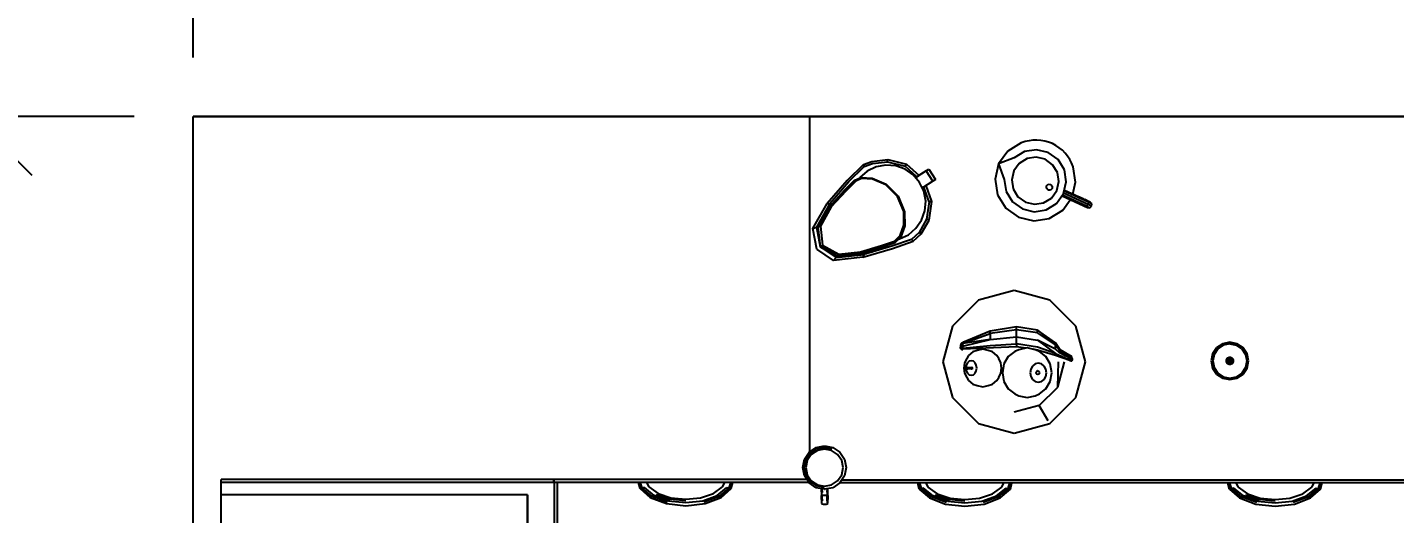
# Model space of a CAD drawing. Header units: millimetres. Extents: x 3103 to 179340, y -10977 to 70536.
# Drawn here: x 10976 to 13295, y 52123 to 52948 of the extents above; entities that cross this region are included whole.
import ezdxf

# ---------------------------------------------------------------- set-up
doc = ezdxf.new("R2010")
doc.units = ezdxf.units.MM
doc.header["$LTSCALE"] = 0.5
doc.layers.add('MEBEL', color=1, linetype='Continuous')
doc.styles.add('WROMLATS', font='wromlats.shx', dxfattribs={"bigfont": 'bigfont.shx'})
doc.dimstyles.new('juka', dxfattribs={"dimscale": 100, "dimtxt": 2, "dimasz": 2, "dimexe": 1, "dimexo": 1, "dimgap": 1, "dimtad": 1, "dimtoh": 1, "dimdec": 0, "dimzin": 0, "dimdsep": 46, "dimtxsty": 'WROMLATS', "dimblk": 'OBLIQUE', "dimcen": -3, "dimdle": 1, "dimclrd": 256, "dimclre": 256, "dimclrt": 256, "dimadec": 0, "dimazin": 0, "dimtfac": 1, "dimtdec": 0, "dimtix": 1, "dimtmove": 2, "dimatfit": 3, "dimldrblk": 'ORIGIN2', "dimfxl": 1, "dimtvp": 2.5, "dimtolj": 1, "dimtzin": 0, "dimarcsym": 0})

# ---------------------------------------------------------------- blocks, each defined once
blk = doc.blocks.new('m_93')
for p, q in [((-193.383694, 0), (0.009966, 0)), ((0, -390.031933), (0, 0)), ((0, -152.831542), (0, 0)), ((0.009966, 0), (0.009966, -371.383983)), ((-76.892472, -4.404878), (-57.033778, -4.404878)), ((-59.447456, -52.528023), (-59.447456, -4.404878)), ((-57.518363, -56.664157), (-57.518363, -4.404878)), ((-57.033778, -96.397662), (-57.033778, -4.404878)), ((-97.129894, -52.528023), (-59.447456, -52.528023)), ((-59.447456, -52.528023), (-96.252919, -52.528023)), ((-134.929395, -56.778121), (-57.518363, -56.778121)), ((-134.929395, -57.262802), (-57.518363, -57.262802)), ((-57.518363, -96.721577), (-57.518363, -56.661915)), ((-57.518363, -56.661915), (-57.033778, -56.661915)), ((-57.033778, -56.664157), (-57.518363, -56.664157)), ((-58.477545, -70.236325), (-59.88164, -71.822357)), ((-59.837699, -71.903801), (-58.457423, -70.326853)), ((-59.717584, -72.126364), (-58.402157, -70.573926)), ((-58.477545, -70.236325), (-57.518363, -69.991207)), ((-58.457423, -70.326853), (-58.477545, -70.236325)), ((-58.457423, -70.326853), (-57.518363, -70.073819)), ((-58.402157, -70.573926), (-58.457423, -70.326853)), ((-58.402157, -70.573926), (-57.518363, -70.300674)), ((-58.326555, -70.911526), (-58.402157, -70.573926)), ((-59.88164, -71.822357), (-60.840631, -74.34473)), ((-60.607028, -74.524021), (-59.717584, -72.126364)), ((-60.373426, -74.703407), (-59.553504, -72.430372)), ((-59.389448, -72.734379), (-60.139656, -74.882722)), ((-59.717584, -72.126364), (-59.837699, -71.903801)), ((-59.553504, -72.430372), (-59.717584, -72.126364)), ((-59.553504, -72.430372), (-58.326555, -70.911526)), ((-58.175779, -71.586823), (-59.225393, -73.038387)), ((-57.518363, -71.253228), (-58.175779, -71.586823)), ((-60.840631, -74.34473), (-61.181045, -77.384567)), ((-60.373426, -74.703407), (-60.661125, -77.384567)), ((-60.401368, -77.384567), (-60.139656, -74.882722)), ((-60.139656, -74.882722), (-60.373426, -74.703407)), ((-59.906054, -75.062108), (-60.141397, -77.384662)), ((-60.139656, -74.882722), (-59.968543, -75.013971)), ((-59.225393, -73.038387), (-59.906054, -75.062108)), ((-61.181045, -77.384567), (-60.840631, -80.424404)), ((-60.661125, -77.384567), (-60.373426, -80.065822)), ((-60.141397, -77.384662), (-59.906054, -79.707217)), ((-60.840631, -80.424404), (-59.88164, -82.946777)), ((-59.717584, -82.64277), (-60.607028, -80.245113)), ((-60.373426, -80.065822), (-59.553504, -82.338857)), ((-59.906054, -79.707217), (-59.225393, -81.730962)), ((-59.88164, -82.946777), (-58.477545, -84.532904)), ((-59.837699, -82.865333), (-59.717584, -82.64277)), ((-58.457423, -84.442377), (-59.837699, -82.865333)), ((-59.553504, -82.338857), (-59.717584, -82.64277)), ((-59.717584, -82.64277), (-58.402157, -84.195208)), ((-59.553504, -82.338857), (-58.326555, -83.857608)), ((-59.225393, -81.730962), (-58.175779, -83.182525)), ((-58.175779, -83.182525), (-57.518363, -83.516121)), ((-58.477545, -84.532904), (-58.457423, -84.442377)), ((-58.477545, -84.532904), (-57.518363, -84.777927)), ((-58.402157, -84.195208), (-58.457423, -84.442377)), ((-58.457423, -84.442377), (-57.518363, -84.695315)), ((-58.326555, -83.857608), (-58.402157, -84.195208)), ((-58.402157, -84.195208), (-57.518363, -84.46846)), ((-57.591009, -96.770119), (-56.484771, -96.03076)), ((-57.383204, -96.97802), (-56.372261, -96.302437)), ((-56.298447, -96.480965), (-57.246685, -97.114658)), ((-56.484771, -96.03076), (-55.179882, -95.771193)), ((-56.372261, -96.302437), (-56.432033, -96.158099)), ((-56.372261, -96.302437), (-55.179882, -96.065235)), ((-55.179882, -96.258402), (-56.298447, -96.480965)), ((-55.179882, -95.771193), (-53.874803, -96.03076)), ((-55.179882, -96.065235), (-55.179882, -95.908975)), ((-55.179882, -96.065235), (-53.987313, -96.302437)), ((-54.061318, -96.480965), (-55.179882, -96.258402)), ((-53.113079, -97.114658), (-54.061318, -96.480965)), ((-53.987313, -96.302437), (-53.927541, -96.158099)), ((-53.987313, -96.302437), (-52.976561, -96.97802)), ((-53.874803, -96.03076), (-52.768564, -96.770119)), ((-60.858012, -98.77491), (-60.902548, -98.953223)), ((-60.797072, -98.709655), (-60.858012, -98.77491)), ((-60.633993, -98.709655), (-60.797072, -98.709655)), ((-60.686708, -98.77491), (-60.218549, -98.77491)), ((-60.188079, -98.709655), (-60.633993, -98.709655)), ((-60.218549, -98.77491), (-60.240817, -98.953223)), ((-60.218549, -98.77491), (-60.188079, -98.709655)), ((-59.579301, -98.77491), (-60.218549, -98.77491)), ((-60.188079, -98.709655), (-59.579301, -98.709655)), ((-59.579301, -98.709655), (-59.579301, -98.77491)), ((-58.970309, -98.709655), (-59.579301, -98.709655)), ((-59.579301, -99.618745), (-59.579301, -98.77491)), ((-59.579301, -98.77491), (-58.939839, -98.77491)), ((-58.939839, -98.77491), (-58.970309, -98.709655)), ((-58.970309, -98.709655), (-58.495903, -98.709655)), ((-58.939839, -98.77491), (-58.91757, -98.953223)), ((-58.508992, -98.77491), (-58.939839, -98.77491)), ((-58.58984, -99.181747), (-58.330274, -97.876572)), ((-58.52499, -98.856139), (-58.508992, -98.77491)), ((-58.508992, -98.77491), (-58.504296, -98.751473)), ((-58.330274, -97.876572), (-57.591009, -96.770119)), ((-58.295703, -99.181747), (-58.058596, -97.989058)), ((-58.058596, -97.989058), (-58.202935, -97.929287)), ((-57.880283, -98.062992), (-58.102727, -99.181747)), ((-58.058596, -97.989058), (-57.383204, -96.97802)), ((-57.246685, -97.114658), (-57.880283, -98.062992)), ((-57.383204, -96.97802), (-57.493544, -96.867585)), ((-52.479482, -98.062992), (-53.113079, -97.114658)), ((-52.976561, -96.97802), (-52.866006, -96.867585)), ((-52.976561, -96.97802), (-52.300978, -97.989058)), ((-52.768564, -96.770119), (-52.0293, -97.876572)), ((-52.708197, -96.860361), (0, -96.860361)), ((-52.257037, -99.181747), (-52.479482, -98.062992)), ((-52.300978, -97.989058), (-52.156639, -97.929287)), ((-52.063871, -99.181747), (-52.300978, -97.989058)), ((-52.0293, -97.876572), (-51.769734, -99.181747)), ((-22.621298, -100.612998), (-20.833206, -97.981047)), ((-20.463467, -98.503518), (-22.15879, -100.998926)), ((-20.463467, -98.503518), (-21.949792, -101.162886)), ((-21.915436, -101.191592), (-20.435167, -98.543262)), ((-20.833206, -97.981047), (-17.605663, -97.368264)), ((-17.403317, -97.922468), (-20.463467, -98.503518)), ((-17.364645, -98.137688), (-20.463467, -98.503518)), ((-20.435167, -98.543262), (-17.34941, -98.179006)), ((-20.435167, -98.543262), (-20.192957, -98.885631)), ((-17.218161, -98.534465), (-20.192957, -98.885631)), ((-17.605663, -97.368264), (-17.403317, -97.922468)), ((-17.605663, -97.368264), (-13.654685, -99.601268)), ((-13.657022, -100.039744), (-17.403317, -97.922468)), ((-14.226365, -99.911141), (-17.364645, -98.137688)), ((-17.34941, -98.179006), (-17.218161, -98.534465)), ((-17.34941, -98.179006), (-14.22422, -99.945116)), ((-14.205456, -100.236916), (-17.218161, -98.534465)), ((-60.902548, -98.953223), (-60.918951, -99.196863)), ((-60.918951, -99.196863), (-60.902548, -99.440431)), ((-60.902548, -99.440431), (-60.858012, -99.618745)), ((-60.858012, -99.618745), (-60.797072, -99.684071)), ((-60.797072, -99.684071), (-60.188079, -99.684071)), ((-60.218549, -99.618745), (-60.686708, -99.618745)), ((-60.240817, -99.440431), (-60.218549, -99.618745)), ((-60.188079, -99.684071), (-60.218549, -99.618745)), ((-60.218549, -99.618745), (-59.579301, -99.618745)), ((-59.579301, -99.684071), (-60.188079, -99.684071)), ((-59.579301, -99.618745), (-59.579301, -99.684071)), ((-58.939839, -99.618745), (-59.579301, -99.618745)), ((-59.579301, -99.684071), (-58.970309, -99.684071)), ((-58.970309, -99.684071), (-58.939839, -99.618745)), ((-58.970309, -99.684071), (-58.489847, -99.684071)), ((-58.939839, -99.618745), (-58.91757, -99.440431)), ((-58.502937, -99.618745), (-58.939839, -99.618745)), ((-58.58984, -99.181747), (-58.586908, -99.196863)), ((-58.330274, -100.486922), (-58.58984, -99.181747)), ((-58.586908, -99.196863), (-58.566785, -99.297547)), ((-57.591009, -101.593351), (-58.330274, -100.486922)), ((-58.102727, -99.181747), (-57.880283, -100.300479)), ((-57.880283, -100.300479), (-57.246685, -101.248836)), ((-53.113079, -101.248836), (-52.479482, -100.300479)), ((-52.0293, -100.486922), (-52.768564, -101.593351)), ((-52.479482, -100.300479), (-52.257037, -99.181747)), ((-52.300978, -100.374412), (-52.063871, -99.181747)), ((-52.063871, -99.181747), (-51.907611, -99.181747)), ((-51.769734, -99.181747), (-52.0293, -100.486922)), ((-22.621298, -100.612998), (-22.15879, -100.998926)), ((-22.122264, -105.209088), (-22.621298, -100.612998)), ((-20.192957, -98.885631), (-21.619916, -101.43857)), ((-11.590243, -102.334189), (-14.226365, -99.911141)), ((-14.22422, -99.945116), (-11.599016, -102.358007)), ((-11.674619, -102.563095), (-14.205456, -100.236916)), ((-13.654685, -99.601268), (-13.657022, -100.039744)), ((-13.657022, -100.039744), (-10.228515, -103.019046)), ((-10.038471, -102.743554), (-13.654685, -99.601268)), ((-56.484771, -102.332711), (-57.591009, -101.593351)), ((-57.586909, -194.311332), (-57.586909, -101.596093)), ((-57.246685, -101.248836), (-56.298447, -101.882529)), ((-57.102347, -101.919913), (-57.102347, -194.311332)), ((-55.179882, -102.592277), (-56.484771, -102.332711)), ((-56.298447, -101.882529), (-55.179882, -102.105069)), ((-55.179882, -102.105069), (-54.061318, -101.882529)), ((-53.874803, -102.332711), (-55.179882, -102.592277)), ((-54.061318, -101.882529), (-53.113079, -101.248836)), ((-52.768564, -101.593351), (-53.874803, -102.332711)), ((-22.15879, -100.998926), (-21.738291, -104.873442)), ((-21.949792, -101.162886), (-21.604491, -104.730272)), ((-21.915436, -101.191592), (-21.619916, -101.43857)), ((-21.571493, -104.744148), (-21.915436, -101.191592)), ((-21.619916, -101.43857), (-21.288276, -104.863381)), ((-10.145903, -104.082703), (-11.674619, -102.563095)), ((-11.599016, -102.358007), (-10.013271, -103.934478)), ((-9.997845, -103.917193), (-11.590243, -102.334189)), ((-10.228515, -103.019046), (-7.856632, -105.433106)), ((-7.536912, -105.28965), (-10.038471, -102.743554)), ((-22.122264, -105.209088), (-20.743943, -109.86464)), ((-21.685744, -105.356645), (-22.122264, -105.209088)), ((-21.572471, -104.830861), (-21.756053, -104.87802)), ((-21.756053, -104.87802), (-21.513486, -105.821871)), ((-21.724224, -105.001664), (-21.685744, -105.356645)), ((-21.604491, -104.730272), (-21.572471, -104.830861)), ((-21.604491, -104.730272), (-20.52598, -108.125972)), ((-20.497656, -108.125686), (-21.571493, -104.744148)), ((-21.288276, -104.863381), (-20.253134, -108.123135)), ((-9.732223, -104.98271), (-10.145903, -104.082703)), ((-10.0703, -103.877735), (-9.997845, -103.917193)), ((-10.013271, -103.934478), (-9.583974, -104.867959)), ((-9.855461, -106.744051), (-9.732223, -104.98271)), ((-9.583974, -104.867959), (-9.711719, -106.695008)), ((-9.596277, -104.725575), (-9.674216, -104.671883)), ((-8.590031, -105.907821), (-9.596277, -104.725575)), ((-20.3789, -109.770894), (-21.685744, -105.356645)), ((-21.513486, -105.821871), (-21.277142, -105.761027)), ((-20.52598, -108.125972), (-21.434188, -105.266404)), ((-21.149206, -106.163954), (-21.368552, -106.218362)), ((-21.368552, -106.218362), (-21.347857, -106.301474)), ((-21.347857, -106.301474), (-21.123243, -106.245804)), ((-21.347857, -106.301474), (-21.298242, -106.502151)), ((-21.298242, -106.502151), (-21.060348, -106.443262)), ((-21.298242, -106.502151), (-21.248436, -106.702733)), ((-21.227932, -106.785845), (-21.298242, -106.502151)), ((-21.277142, -105.761027), (-21.149206, -106.163954)), ((-21.248436, -106.702733), (-20.997644, -106.640625)), ((-21.248436, -106.702733), (-21.227932, -106.785845)), ((-21.227932, -106.785845), (-20.971871, -106.722355)), ((-20.971871, -106.722355), (-20.52598, -108.125972)), ((-10.730076, -108.820605), (-9.855461, -106.744051)), ((-9.711719, -106.695008), (-10.61914, -108.84912)), ((-7.924032, -107.310152), (-8.590031, -105.907821)), ((-7.643557, -108.837199), (-7.924032, -107.310152)), ((-7.856632, -105.433106), (-7.536912, -105.28965)), ((-7.856632, -105.433106), (-7.392574, -106.70743)), ((-7.536912, -105.28965), (-7.047463, -106.633687)), ((-7.392574, -106.70743), (-7.134176, -109.071874)), ((-7.047463, -106.633687), (-6.774998, -109.12745)), ((-20.52598, -108.125972), (-19.813466, -110.269928)), ((-19.787884, -110.260749), (-20.497656, -108.125686)), ((-20.253134, -108.123135), (-19.568944, -110.181451)), ((-12.570906, -110.666299), (-10.730076, -108.820605)), ((-10.61914, -108.84912), (-12.528706, -110.763669)), ((-7.134176, -109.071874), (-7.808399, -111.87284)), ((-7.767964, -110.384774), (-7.643557, -108.837199)), ((-6.774998, -109.12745), (-7.486129, -112.081551)), ((-7.134176, -109.071874), (-6.774998, -109.12745)), ((-20.743943, -109.86464), (-19.614649, -113.106441)), ((-19.30821, -112.844634), (-20.3789, -109.770894)), ((-19.813466, -110.269928), (-19.789267, -110.256839)), ((-18.894339, -111.176753), (-19.787884, -110.260749)), ((-19.568944, -110.181451), (-18.707609, -111.064458)), ((-19.273639, -110.787987), (-19.240618, -110.967469)), ((-19.240618, -110.967469), (-18.57462, -112.369919)), ((-17.194128, -111.787796), (-18.894339, -111.176753)), ((-18.707609, -111.064458), (-17.068363, -111.653518)), ((-17.068363, -111.653518), (-14.930082, -111.627721)), ((-12.528706, -110.763669), (-14.975977, -111.761141)), ((-14.930082, -111.627721), (-12.570906, -110.666299)), ((-8.288479, -111.847448), (-7.767964, -110.384774)), ((-19.614649, -113.106441), (-19.30821, -112.844634)), ((-19.614649, -113.106441), (-18.449021, -114.372754)), ((-18.202925, -114.045214), (-19.30821, -112.844634)), ((-18.57462, -112.369919), (-17.56835, -113.552141)), ((-17.56835, -113.552141), (-16.290617, -114.433598)), ((-14.975977, -111.761141), (-17.194128, -111.787796)), ((-10.351753, -114.131927), (-9.169722, -113.125586)), ((-9.588671, -113.518071), (-9.762502, -113.630366)), ((-8.530069, -115.15429), (-9.588671, -113.518071)), ((-9.588671, -113.518071), (-9.298635, -113.966107)), ((-8.794737, -114.745211), (-9.588671, -113.518071)), ((-9.465623, -113.7079), (-7.808399, -111.87284)), ((-7.486129, -112.081551), (-9.252548, -114.037394)), ((-9.169722, -113.125586), (-8.288479, -111.847448)), ((-7.808399, -111.87284), (-7.486129, -112.081551)), ((-59.950185, -115.662098), (-60.909176, -118.185925)), ((-60.675574, -118.365335), (-59.786129, -115.966296)), ((-58.54609, -114.075184), (-59.950185, -115.662098)), ((-59.906245, -115.743661), (-58.525968, -114.165711)), ((-59.786129, -115.966296), (-59.906245, -115.743661)), ((-59.786129, -115.966296), (-58.470702, -114.412975)), ((-59.622073, -116.270399), (-59.786129, -115.966296)), ((-59.622073, -116.270399), (-58.395124, -114.75079)), ((-58.244324, -115.426373), (-59.293938, -116.878795)), ((-58.54609, -114.075184), (-57.586909, -113.829875)), ((-58.525968, -114.165711), (-58.54609, -114.075184)), ((-58.525968, -114.165711), (-57.586909, -113.912606)), ((-58.470702, -114.412975), (-58.525968, -114.165711)), ((-58.470702, -114.412975), (-57.586909, -114.139461)), ((-58.395124, -114.75079), (-58.470702, -114.412975)), ((-57.586909, -115.092277), (-58.244324, -115.426373)), ((-18.449021, -114.372754), (-18.202925, -114.045214)), ((-18.449021, -114.372754), (-16.286326, -115.615725)), ((-16.152334, -115.223717), (-18.202925, -114.045214)), ((-16.290617, -114.433598), (-14.828134, -114.954209)), ((-16.286326, -115.615725), (-16.152334, -115.223717)), ((-16.286326, -115.615725), (-13.370896, -116.029095)), ((-13.388086, -115.61563), (-16.152334, -115.223717)), ((-14.828134, -114.954209), (-13.280869, -115.07852)), ((-13.388086, -115.61563), (-11.084581, -114.793157)), ((-13.370896, -116.029095), (-13.388086, -115.61563)), ((-13.370896, -116.029095), (-10.864067, -115.133977)), ((-13.280869, -115.07852), (-11.753917, -114.798045)), ((-11.753917, -114.798045), (-10.351753, -114.131927)), ((-11.224604, -114.576554), (-11.050582, -114.463877)), ((-10.166025, -116.212797), (-11.224604, -114.576554)), ((-10.166025, -116.212797), (-8.530069, -115.15429)), ((-8.265424, -115.563273), (-9.901357, -116.622066)), ((-8.530069, -115.15429), (-8.794737, -114.745211)), ((-8.626747, -115.004587), (-8.530069, -115.15429)), ((-8.530069, -115.15429), (-8.265424, -115.563273)), ((-60.441995, -118.544817), (-59.622073, -116.270399)), ((-59.458018, -116.574597), (-60.208202, -118.724227)), ((-59.293938, -116.878795), (-59.974599, -118.903613)), ((-38.556648, -117.76514), (-44.158793, -119.266414)), ((-38.556648, -117.768955), (-44.156838, -119.269824)), ((-32.954502, -119.266414), (-38.556648, -117.76514)), ((-32.956434, -119.269824), (-38.556648, -117.768955)), ((-9.901357, -116.622066), (-10.166025, -116.212797)), ((-60.909176, -118.185925), (-61.249614, -121.227526)), ((-60.441995, -118.544817), (-60.729695, -121.227526)), ((-60.469914, -121.227526), (-60.208202, -118.724227)), ((-60.208202, -118.724227), (-60.441995, -118.544817)), ((-59.974599, -118.903613), (-60.209966, -121.227526)), ((-60.208202, -118.724227), (-60.037113, -118.855571)), ((-44.158793, -119.266414), (-48.25995, -123.368168)), ((-44.156838, -119.269824), (-48.256636, -123.370123)), ((-28.856635, -123.370123), (-32.956434, -119.269824)), ((-28.853321, -123.368168), (-32.954502, -119.266414)), ((-61.249614, -121.227526), (-60.909176, -124.269247)), ((-60.729695, -121.227526), (-60.441995, -123.910355)), ((-60.209966, -121.227526), (-59.974599, -123.551464)), ((-41.46874, -121.824908), (-42.064643, -122.49825)), ((-41.012883, -121.536231), (-41.46874, -121.824908)), ((-40.330267, -121.191883), (-41.012883, -121.536231)), ((-40.57715, -121.907425), (-40.663862, -122.236323)), ((-40.663862, -122.236323), (-40.57715, -122.565341)), ((-40.330267, -121.628523), (-40.57715, -121.907425)), ((-39.52539, -121.071005), (-40.330267, -121.191883)), ((-39.960933, -121.442175), (-40.330267, -121.628523)), ((-39.52539, -121.376753), (-39.960933, -121.442175)), ((-39.67402, -121.505856), (-39.631248, -121.4751)), ((-39.67402, -121.505856), (-39.631248, -121.71514)), ((-39.631248, -121.536612), (-39.67402, -121.505856)), ((-39.631248, -122.273826), (-39.666987, -122.403717)), ((-39.631248, -121.4751), (-39.52539, -121.462297)), ((-39.631248, -121.536612), (-39.52539, -121.549415)), ((-39.600206, -121.744919), (-39.631248, -121.536612)), ((-39.631248, -121.71514), (-39.609766, -121.914553)), ((-39.609766, -122.101569), (-39.631248, -122.273826)), ((-39.625788, -122.479677), (-39.600206, -122.324609)), ((-39.609766, -121.914553), (-39.609766, -122.101569)), ((-39.585161, -121.944236), (-39.600206, -121.744919)), ((-39.600206, -122.324609), (-39.585161, -122.136903)), ((-39.585161, -122.136903), (-39.585161, -121.944236)), ((-38.720322, -121.191883), (-39.52539, -121.071005)), ((-39.089656, -121.442175), (-39.52539, -121.376753)), ((-39.52539, -121.462297), (-39.420104, -121.4751)), ((-39.52539, -121.549415), (-39.420104, -121.536612)), ((-39.52539, -121.549415), (-39.52539, -122.511315)), ((-39.450383, -121.744919), (-39.465618, -121.944236)), ((-39.465618, -121.944236), (-39.465618, -122.136903)), ((-39.465618, -122.136903), (-39.450383, -122.324609)), ((-39.420104, -121.536612), (-39.450383, -121.744919)), ((-39.450383, -122.324609), (-39.424801, -122.479677)), ((-39.420104, -121.71514), (-39.440823, -121.914553)), ((-39.440823, -121.914553), (-39.440823, -122.101569)), ((-39.440823, -122.101569), (-39.420104, -122.273826)), ((-39.420104, -121.4751), (-39.376569, -121.505856)), ((-39.376569, -121.505856), (-39.420104, -121.71514)), ((-39.420104, -121.536612), (-39.376569, -121.505856)), ((-39.420104, -122.273826), (-39.383602, -122.403621)), ((-38.720322, -121.628523), (-39.089656, -121.442175)), ((-38.037896, -121.536231), (-38.720322, -121.191883)), ((-38.473439, -121.907425), (-38.720322, -121.628523)), ((-38.386917, -122.236323), (-38.473439, -121.907425)), ((-38.473439, -122.565341), (-38.386917, -122.236323)), ((-37.581826, -121.824908), (-38.037896, -121.536231)), ((-36.986137, -122.49825), (-37.581826, -121.824908)), ((-36.518955, -120.679784), (-36.597657, -120.715427)), ((-36.597657, -120.715427), (-36.567974, -120.683002)), ((-36.597657, -120.715427), (-36.592961, -120.889449)), ((-36.588073, -120.88778), (-36.597657, -120.715427)), ((-36.592961, -120.889449), (-36.588073, -120.889449)), ((-36.588073, -120.88778), (-36.518955, -120.679784)), ((-36.588073, -120.889449), (-36.588073, -120.88778)), ((-36.588073, -120.889449), (-36.512685, -120.889449)), ((-36.569524, -120.661902), (-36.516404, -120.61162)), ((-36.472059, -120.629), (-36.569524, -120.661902)), ((-36.569524, -120.683694), (-36.569524, -120.661902)), ((-36.569524, -120.661902), (-36.514259, -120.661902)), ((-36.185932, -129.331445), (-36.559367, -120.889449)), ((-36.518955, -120.679784), (-36.420894, -120.578122)), ((-36.407995, -120.59493), (-36.518955, -120.679784)), ((-36.518955, -120.679784), (-36.443353, -120.661902)), ((-36.512685, -120.889449), (-36.518955, -120.679784)), ((-36.516404, -120.61162), (-36.496091, -120.604586)), ((-36.516404, -120.61162), (-36.453915, -120.61162)), ((-36.453915, -120.889449), (-36.512685, -120.889449)), ((-36.487294, -120.59493), (-36.498833, -120.605182)), ((-36.496091, -120.604586), (-36.487294, -120.59493)), ((-36.446882, -120.578122), (-36.487294, -120.59493)), ((-36.443353, -120.661902), (-36.453915, -120.889449)), ((-36.453915, -120.889449), (-36.345506, -120.889449)), ((-36.380673, -120.561433), (-36.446882, -120.578122)), ((-36.288476, -120.59493), (-36.443353, -120.661902)), ((-36.443353, -120.661902), (-36.420894, -120.61162)), ((-36.443353, -120.661902), (-36.253715, -120.661902)), ((-36.439848, -120.578122), (-36.380673, -120.561433)), ((-36.420894, -120.61162), (-36.429882, -120.614648)), ((-36.426378, -120.61162), (-36.420894, -120.61162)), ((-36.420894, -120.578122), (-36.380673, -120.561433)), ((-36.420894, -120.61162), (-36.419726, -120.610046)), ((-36.420894, -120.61162), (-36.409951, -120.61162)), ((-36.419726, -120.889449), (-35.967589, -125.228524)), ((-36.416602, -120.611143), (-36.407995, -120.59493)), ((-36.380673, -120.561433), (-36.390233, -120.578122)), ((-36.380673, -120.561433), (-36.35118, -120.578122)), ((-36.380673, -120.561433), (-36.202336, -120.578122)), ((-36.253715, -120.578122), (-36.380673, -120.561433)), ((-36.380673, -120.561433), (-36.060548, -120.578122)), ((-36.345506, -120.889449), (-36.340237, -120.816493)), ((-36.320901, -120.889449), (-36.345506, -120.889449)), ((-36.253715, -120.661902), (-36.340237, -120.816493)), ((-36.340237, -120.816493), (-36.236525, -120.774126)), ((-36.340237, -120.816493), (-36.320901, -120.889449)), ((-36.320901, -120.889449), (-36.058402, -120.889449)), ((-36.253715, -120.661902), (-36.288476, -120.59493)), ((-36.177349, -120.667386), (-36.253715, -120.661902)), ((-36.216593, -120.59493), (-36.177349, -120.611024)), ((-36.122656, -120.611429), (-36.216593, -120.59493)), ((-36.209369, -120.615244), (-36.191011, -120.61162)), ((-36.191011, -120.61162), (-36.209369, -120.61162)), ((-36.197067, -120.609951), (-36.191011, -120.61162)), ((-36.191011, -120.61162), (-36.13925, -120.661902)), ((-36.191011, -120.61162), (-35.960937, -120.61162)), ((-36.13925, -120.661902), (-36.189652, -120.661902)), ((-36.004877, -120.679784), (-36.141396, -120.62509)), ((-36.13925, -120.661902), (-36.098242, -120.832324)), ((-36.13925, -120.661902), (-36.062312, -120.661902)), ((-36.083007, -120.675778), (-36.13925, -120.661902)), ((-36.103511, -120.614743), (-35.835147, -120.661902)), ((-36.004877, -120.679784), (-36.085534, -120.674014)), ((-36.085534, -120.889449), (-35.041786, -125.228524)), ((-36.060548, -120.578122), (-35.938096, -120.604682)), ((-36.058402, -120.889449), (-36.004877, -120.679784)), ((-36.058402, -120.889449), (-35.933972, -120.889449)), ((-36.004877, -120.679784), (-36.052919, -120.699405)), ((-35.960937, -120.61162), (-36.021495, -120.604396)), ((-35.835147, -120.661902), (-36.004877, -120.679784)), ((-35.933972, -120.889449), (-36.004877, -120.679784)), ((-35.960937, -120.61162), (-35.835147, -120.661902)), ((-35.865617, -120.61162), (-35.939265, -120.604396)), ((-35.933972, -120.889449), (-35.666013, -120.889449)), ((-35.818553, -120.630669), (-35.865617, -120.61162)), ((-35.835147, -120.661902), (-35.751963, -120.645117)), ((-35.835147, -120.661902), (-35.701561, -120.768952)), ((-35.835147, -120.661902), (-35.608793, -120.715427)), ((-35.618353, -120.768952), (-35.835147, -120.661902)), ((-35.701561, -120.768952), (-35.821486, -120.73965)), ((-35.751963, -120.645117), (-35.818553, -120.630669)), ((-35.751963, -120.645117), (-35.649419, -120.699024)), ((-35.701561, -120.768952), (-35.687113, -120.760631)), ((-35.701561, -120.768952), (-34.116006, -125.228524)), ((-35.684562, -120.884275), (-35.701561, -120.768952)), ((-35.041786, -125.228524), (-35.684562, -120.889449)), ((-35.658407, -120.889449), (-35.602546, -120.889449)), ((-35.608793, -120.715427), (-35.655475, -120.696592)), ((-35.619927, -120.721864), (-35.608793, -120.715427)), ((-35.584379, -120.733213), (-35.618353, -120.768952)), ((-35.602546, -120.889449), (-35.618353, -120.768952)), ((-35.618353, -120.768952), (-35.562897, -120.889449)), ((-35.608793, -120.715427), (-35.606241, -120.72196)), ((-35.606241, -120.72196), (-35.584379, -120.733213)), ((-35.562897, -120.889449), (-35.602546, -120.889449)), ((-35.584379, -120.733213), (-35.517001, -120.889449)), ((-35.517001, -120.889449), (-35.562897, -120.889449)), ((-33.732224, -125.228524), (-35.536528, -120.889449)), ((-60.909176, -124.269247), (-59.950185, -126.792979)), ((-59.786129, -126.488876), (-60.675574, -124.089741)), ((-60.441995, -123.910355), (-59.622073, -126.184678)), ((-59.974599, -123.551464), (-59.293938, -125.576377)), ((-48.25995, -123.368168), (-49.760938, -128.97129)), ((-48.256636, -123.370123), (-49.757219, -128.97129)), ((-42.273832, -123.179483), (-42.500186, -124.039054)), ((-42.500186, -124.039054), (-42.273832, -124.898719)), ((-42.064643, -122.49825), (-42.273832, -123.179483)), ((-40.57715, -122.565341), (-40.330267, -122.844243)), ((-40.330267, -122.844243), (-39.960933, -123.030567)), ((-39.960933, -123.030567), (-39.52539, -123.095989)), ((-39.52539, -123.095989), (-39.089656, -123.030567)), ((-39.089656, -123.030567), (-38.720322, -122.844243)), ((-38.720322, -122.844243), (-38.473439, -122.565341)), ((-36.776758, -123.179483), (-36.986137, -122.49825)), ((-36.550379, -124.039054), (-36.776758, -123.179483)), ((-36.776758, -124.898719), (-36.550379, -124.039054)), ((-27.356053, -128.97129), (-28.856635, -123.370123)), ((-27.352333, -128.97129), (-28.853321, -123.368168)), ((-59.906245, -126.711511), (-59.786129, -126.488876)), ((-59.622073, -126.184678), (-59.786129, -126.488876)), ((-59.786129, -126.488876), (-58.470702, -128.042197)), ((-59.622073, -126.184678), (-58.395124, -127.704382)), ((-59.293938, -125.576377), (-58.244324, -127.028703)), ((-42.273832, -124.898719), (-42.064643, -125.579977)), ((-42.064643, -125.579977), (-41.46874, -126.253223)), ((-41.46874, -126.253223), (-41.012883, -126.541996)), ((-41.012883, -126.541996), (-40.330267, -126.886224)), ((-38.720322, -126.886224), (-38.037896, -126.541996)), ((-38.037896, -126.541996), (-37.581826, -126.253223)), ((-37.581826, -126.253223), (-36.986137, -125.579977)), ((-36.986137, -125.579977), (-36.776758, -124.898719)), ((-35.967589, -125.228524), (-35.730267, -129.331445)), ((-34.116006, -125.228524), (-35.041786, -125.228524)), ((-35.041786, -125.228524), (-34.631253, -129.331445)), ((-33.532214, -129.331445), (-34.116006, -125.228524)), ((-34.116006, -125.228524), (-33.732224, -125.228524)), ((-33.076573, -129.331445), (-33.732224, -125.228524)), ((-12.284971, -126.354694), (-14.390826, -127.647567)), ((-9.844733, -125.966215), (-12.284971, -126.354694)), ((-7.441592, -126.541209), (-9.900975, -127.426767)), ((-7.441592, -126.541209), (-9.844733, -125.966215)), ((-6.513858, -128.985357), (-7.441592, -126.541209)), ((-5.441404, -127.992272), (-7.441592, -126.541209)), ((-59.950185, -126.792979), (-58.54609, -128.379988)), ((-58.525968, -128.289461), (-59.906245, -126.711511)), ((-58.54609, -128.379988), (-58.525968, -128.289461)), ((-58.54609, -128.379988), (-57.586909, -128.625202)), ((-58.470702, -128.042197), (-58.525968, -128.289461)), ((-58.525968, -128.289461), (-57.586909, -128.542566)), ((-58.395124, -127.704382), (-58.470702, -128.042197)), ((-58.470702, -128.042197), (-57.586909, -128.315615)), ((-58.244324, -127.028703), (-57.586909, -127.362704)), ((-42.815829, -128.048038), (-43.596292, -129.064941)), ((-41.64784, -127.36845), (-42.815829, -128.048038)), ((-40.269923, -127.129888), (-41.64784, -127.36845)), ((-40.330267, -126.886224), (-39.52539, -127.007222)), ((-38.891983, -127.36845), (-40.269923, -127.129888)), ((-39.52539, -127.007222), (-38.720322, -126.886224)), ((-37.724018, -128.047943), (-38.891983, -127.36845)), ((-36.943555, -129.064941), (-37.724018, -128.047943)), ((-14.390826, -127.647567), (-15.841794, -129.648041)), ((-13.398052, -128.720116), (-14.514065, -130.258989)), ((-11.778116, -127.725577), (-13.398052, -128.720116)), ((-11.37538, -128.815126), (-12.608981, -129.572558)), ((-9.900975, -127.426767), (-11.778116, -127.725577)), ((-9.945703, -128.587603), (-11.37538, -128.815126)), ((-8.537889, -128.924417), (-9.945703, -128.587603)), ((-4.148817, -130.098533), (-5.441404, -127.992272)), ((-49.760938, -128.97129), (-48.25995, -134.574413)), ((-49.757219, -128.97129), (-48.256636, -134.572458)), ((-45.40391, -132.925188), (-46.463084, -128.97129)), ((-43.870497, -129.700303), (-44.166994, -130.99873)), ((-44.166994, -130.99873), (-43.870497, -132.29717)), ((-43.596292, -129.064941), (-43.870497, -129.700303)), ((-36.669326, -129.700303), (-36.943555, -129.064941)), ((-36.372662, -130.99873), (-36.669326, -129.700303)), ((-36.669326, -132.29717), (-36.372662, -130.99873)), ((-36.414647, -130.815339), (-36.185932, -129.331445)), ((-36.236525, -132.646584), (-35.730267, -129.331445)), ((-35.730267, -129.331445), (-36.185932, -129.331445)), ((-35.730267, -129.331445), (-34.631253, -129.331445)), ((-34.631253, -129.331445), (-35.126949, -132.646584)), ((-34.631253, -129.331445), (-33.532214, -129.331445)), ((-34.017372, -132.646584), (-33.532214, -129.331445)), ((-33.557415, -132.646584), (-33.076573, -129.331445)), ((-33.532214, -129.331445), (-33.076573, -129.331445)), ((-28.856635, -134.572458), (-27.356053, -128.97129)), ((-28.853321, -134.574413), (-27.352333, -128.97129)), ((-15.841794, -129.648041), (-16.416788, -132.051658)), ((-14.514065, -130.258989), (-14.956451, -132.107913)), ((-13.458991, -130.744528), (-13.79571, -132.152641)), ((-12.608981, -129.572558), (-13.458991, -130.744528)), ((-7.366205, -129.774499), (-8.537889, -128.924417)), ((-6.608796, -131.008386), (-7.366205, -129.774499)), ((-5.519533, -130.605459), (-6.513858, -128.985357)), ((-5.2207, -132.48291), (-5.519533, -130.605459)), ((-47.838092, -134.330761), (-45.40391, -132.925188)), ((-45.40391, -132.925188), (-42.509961, -135.819626)), ((-43.870497, -132.29717), (-43.596292, -132.93252)), ((-43.596292, -132.93252), (-42.815829, -133.949506)), ((-41.64784, -132.274317), (-41.761327, -132.771194)), ((-41.761327, -132.771194), (-41.64784, -133.26807)), ((-41.324401, -131.85302), (-41.64784, -132.274317)), ((-40.840626, -131.571579), (-41.324401, -131.85302)), ((-40.269923, -131.472754), (-40.840626, -131.571579)), ((-40.562105, -132.677436), (-40.476561, -132.497453)), ((-40.562105, -132.677436), (-40.562105, -132.618653)), ((-40.476561, -132.857322), (-40.562105, -132.677436)), ((-40.476561, -132.497453), (-40.269923, -132.422948)), ((-40.476561, -132.497453), (-40.476561, -132.438671)), ((-40.269923, -132.93184), (-40.476561, -132.857322)), ((-39.699221, -131.571579), (-40.269923, -131.472754)), ((-40.269923, -132.422948), (-40.269923, -132.364154)), ((-40.269923, -132.422948), (-40.063286, -132.497453)), ((-40.063286, -132.857322), (-40.269923, -132.93184)), ((-40.063286, -132.497453), (-40.063286, -132.438671)), ((-40.063286, -132.497453), (-39.977527, -132.677436)), ((-39.977527, -132.677436), (-40.063286, -132.857322)), ((-39.977527, -132.677436), (-39.977527, -132.618653)), ((-39.215422, -131.85302), (-39.699221, -131.571579)), ((-38.891983, -132.274317), (-39.215422, -131.85302)), ((-38.77852, -132.771194), (-38.891983, -132.274317)), ((-38.891983, -133.26807), (-38.77852, -132.771194)), ((-37.724018, -133.949506), (-36.943555, -132.93252)), ((-37.549806, -135.462403), (-36.696673, -132.646584)), ((-37.262893, -135.462403), (-36.236525, -132.646584)), ((-35.126949, -132.646584), (-37.262893, -135.462403)), ((-36.943555, -132.93252), (-36.669326, -132.29717)), ((-36.696673, -132.646584), (-36.588073, -131.941306)), ((-36.570692, -135.462403), (-35.126949, -132.646584)), ((-35.878516, -135.462403), (-34.017372, -132.646584)), ((-33.557415, -132.646584), (-35.878516, -135.462403)), ((-35.591412, -135.462403), (-33.557415, -132.646584)), ((-34.017372, -132.646584), (-33.557415, -132.646584)), ((-16.416788, -132.051658), (-16.028309, -134.492278)), ((-14.956451, -132.107913), (-14.657617, -133.985257)), ((-13.79571, -132.152641), (-13.568163, -133.582425)), ((-6.718159, -133.846283), (-6.38125, -132.438183)), ((-6.38125, -132.438183), (-6.608796, -131.008386)), ((-5.662895, -134.331739), (-5.2207, -132.48291)), ((-48.25995, -134.574413), (-44.158793, -138.676166)), ((-48.256636, -134.572458), (-44.156838, -138.672757)), ((-42.815829, -133.949506), (-41.64784, -134.628999)), ((-41.64784, -133.26807), (-41.324401, -133.689356)), ((-41.64784, -134.628999), (-40.269923, -134.867572)), ((-41.324401, -133.689356), (-40.840626, -133.970797)), ((-40.840626, -133.970797), (-40.269923, -134.069633)), ((-40.269923, -134.069633), (-39.699221, -133.970797)), ((-40.269923, -134.867572), (-38.891983, -134.628999)), ((-39.699221, -133.970797), (-39.215422, -133.689356)), ((-39.215422, -133.689356), (-38.891983, -133.26807)), ((-38.891983, -134.628999), (-37.724018, -133.949506)), ((-32.956434, -138.672757), (-28.856635, -134.572458)), ((-32.954502, -138.676071), (-28.853321, -134.574413)), ((-16.028309, -134.492278), (-14.735556, -136.598432)), ((-14.657617, -133.985257), (-13.663268, -135.605466)), ((-13.568163, -133.582425), (-12.810946, -134.816313)), ((-12.810946, -134.816313), (-11.639071, -135.66631)), ((-11.563468, -134.677541), (-11.54902, -134.304881)), ((-11.310149, -134.951174), (-11.563468, -134.677541)), ((-11.54902, -134.304881), (-11.275578, -134.051561)), ((-10.9375, -134.965527), (-11.310149, -134.951174)), ((-11.275578, -134.051561), (-10.90293, -134.065914)), ((-10.664058, -134.712207), (-10.9375, -134.965527)), ((-10.90293, -134.065914), (-10.64961, -134.339547)), ((-10.64961, -134.339547), (-10.664058, -134.712207)), ((-8.801747, -135.775685), (-7.568169, -135.018265)), ((-7.568169, -135.018265), (-6.718159, -133.846283)), ((-6.779099, -135.870599), (-5.662895, -134.331739)), ((-42.509961, -135.819626), (-38.556648, -136.879003)), ((-42.509961, -135.819626), (-38.556648, -135.920608)), ((-38.327527, -137.744915), (-37.549806, -135.462403)), ((-37.262893, -135.462403), (-38.260556, -137.601268)), ((-37.933994, -136.978125), (-38.215041, -137.744915)), ((-37.942767, -137.744915), (-37.615228, -136.978125)), ((-37.262893, -135.462403), (-37.933994, -136.978125)), ((-37.296486, -136.978125), (-37.821675, -137.601268)), ((-37.768555, -136.104297), (-37.262893, -135.462403)), ((-37.296486, -136.978125), (-37.670899, -137.744915)), ((-37.615228, -136.978125), (-37.159753, -136.104297)), ((-37.558389, -137.744915), (-36.69219, -136.17568)), ((-37.549806, -135.462403), (-37.262893, -135.462403)), ((-36.789847, -136.140036), (-37.296486, -136.978125)), ((-36.69219, -136.17568), (-37.296486, -136.978125)), ((-37.159753, -136.104297), (-36.570692, -135.462403)), ((-37.159753, -136.104297), (-36.789847, -136.140036)), ((-35.878516, -135.462403), (-36.789847, -136.140036)), ((-36.789847, -136.140036), (-36.69219, -136.17568)), ((-36.69219, -136.17568), (-35.591412, -135.462403)), ((-36.570692, -135.462403), (-35.878516, -135.462403)), ((-35.591412, -135.462403), (-35.878516, -135.462403)), ((-14.735556, -136.598432), (-13.090635, -137.791896)), ((-14.334774, -140.496778), (-12.497854, -136.503422)), ((-14.109564, -140.348732), (-12.361908, -136.549508)), ((-13.84356, -140.59453), (-12.068153, -136.735153)), ((-13.663268, -135.605466), (-12.12461, -136.721682)), ((-13.483787, -140.636623), (-11.726761, -136.816895)), ((-13.24122, -140.450775), (-11.6045, -136.892473)), ((-12.12461, -136.721682), (-10.275984, -137.164056)), ((-11.639071, -135.66631), (-10.231257, -136.00322)), ((-10.275984, -137.164056), (-8.398819, -136.865234)), ((-10.231257, -136.00322), (-8.801747, -135.775685)), ((-8.398819, -136.865234), (-6.779099, -135.870599)), ((-44.158793, -138.676166), (-38.556648, -140.17744)), ((-44.156838, -138.672757), (-38.556648, -140.173626)), ((-38.556648, -140.173626), (-32.956434, -138.672757)), ((-38.556648, -140.17744), (-32.954502, -138.676071)), ((-38.406825, -137.92324), (-38.381052, -137.834084)), ((-38.406825, -137.92324), (-38.391018, -138.012397)), ((-38.388467, -137.92324), (-38.406825, -137.92324)), ((-38.391018, -138.012397), (-38.388467, -137.89345)), ((-38.352919, -138.012397), (-38.391018, -138.012397)), ((-38.391018, -138.012397), (-38.358975, -138.042092)), ((-38.388467, -137.89345), (-38.327527, -137.744915)), ((-38.388467, -137.89345), (-38.355088, -137.92324)), ((-38.327527, -137.744915), (-38.381052, -137.834084)), ((-38.381052, -137.834084), (-38.358975, -137.822747)), ((-38.381052, -137.834084), (-38.363672, -137.834084)), ((-38.358975, -138.042092), (-38.319326, -138.071775)), ((-38.355088, -137.92324), (-38.295889, -137.77461)), ((-38.355088, -137.92324), (-38.352919, -138.012397)), ((-38.355088, -137.92324), (-38.309384, -138.012397)), ((-38.304878, -137.950289), (-38.355088, -137.92324)), ((-38.309384, -138.012397), (-38.352919, -138.012397)), ((-38.352919, -138.012397), (-38.335943, -138.042092)), ((-38.335943, -138.042092), (-38.309384, -138.012397)), ((-38.335943, -138.042092), (-38.252926, -138.012397)), ((-38.333988, -137.77461), (-38.314653, -137.744915)), ((-38.333988, -137.77461), (-38.275004, -137.744915)), ((-38.295889, -137.77461), (-38.333988, -137.77461)), ((-38.314653, -137.744915), (-38.327527, -137.744915)), ((-38.319326, -138.071775), (-38.134384, -138.101566)), ((-38.275004, -137.744915), (-38.314653, -137.744915)), ((-38.295889, -137.92324), (-38.314653, -137.92324)), ((-38.134384, -138.101566), (-38.314653, -138.071775)), ((-38.309384, -138.012397), (-38.295889, -137.92324)), ((-38.309384, -138.012397), (-38.244725, -137.982619)), ((-38.252926, -138.012397), (-38.309384, -138.012397)), ((-38.298631, -138.071775), (-38.134384, -138.101566)), ((-38.295889, -137.77461), (-38.215041, -137.744915)), ((-38.275004, -137.744915), (-38.295889, -137.77461)), ((-38.295889, -137.77461), (-38.289833, -137.77461)), ((-38.295889, -137.92324), (-38.266397, -137.834084)), ((-38.215041, -137.744915), (-38.29453, -137.787986)), ((-38.244725, -137.982619), (-38.291407, -137.957513)), ((-38.266397, -137.834084), (-38.286519, -137.834084)), ((-38.278318, -137.601268), (-38.162303, -137.601268)), ((-38.215041, -137.744915), (-38.275004, -137.744915)), ((-38.134384, -138.101566), (-38.275004, -138.071775)), ((-38.266397, -137.834084), (-38.215041, -137.744915)), ((-38.266397, -137.834084), (-37.942767, -137.744915)), ((-38.182235, -137.834084), (-38.266397, -137.834084)), ((-38.252926, -138.012397), (-38.244725, -137.982619)), ((-38.186527, -138.012397), (-38.252926, -138.012397)), ((-38.244725, -137.982619), (-38.168168, -137.982619)), ((-38.215041, -137.744915), (-37.944722, -137.744915)), ((-38.207221, -138.071775), (-38.186527, -138.012397)), ((-38.134384, -138.101566), (-38.207221, -138.071775)), ((-38.168168, -137.982619), (-38.186527, -138.012397)), ((-38.186527, -138.012397), (-38.083601, -137.982619)), ((-38.186527, -138.012397), (-38.114262, -138.000977)), ((-38.168168, -137.982619), (-38.083601, -137.814653)), ((-38.168168, -137.982619), (-38.054872, -137.952923)), ((-38.083601, -137.982619), (-38.168168, -137.982619)), ((-38.166786, -138.071775), (-38.134384, -138.101566)), ((-38.161135, -137.601268), (-37.893749, -137.601268)), ((-38.156247, -138.012397), (-38.112498, -138.012397)), ((-38.134384, -138.101566), (-38.126159, -138.071775)), ((-38.134384, -138.101566), (-38.058782, -138.071775)), ((-38.134384, -138.101566), (-38.019538, -138.071775)), ((-38.089657, -138.071775), (-38.134384, -138.101566)), ((-38.134384, -138.101566), (-38.034964, -138.071775)), ((-38.014055, -138.071775), (-38.134384, -138.101566)), ((-38.112498, -138.012397), (-38.116789, -138.029587)), ((-38.112498, -138.012397), (-38.096094, -137.994921)), ((-37.915635, -138.012397), (-38.112498, -138.012397)), ((-37.998247, -137.982619), (-38.088274, -137.996876)), ((-38.054872, -137.952923), (-38.083601, -137.982619)), ((-38.083601, -137.982619), (-37.998247, -137.982619)), ((-38.061524, -137.816214), (-38.054872, -137.952923)), ((-38.054872, -137.952923), (-37.927723, -137.92324)), ((-38.054872, -137.952923), (-37.960935, -137.952923)), ((-38.028312, -137.92324), (-38.040614, -137.936234)), ((-37.992192, -137.834084), (-38.028312, -137.92324)), ((-38.028312, -137.92324), (-37.998247, -137.92324)), ((-38.019538, -138.071775), (-37.946487, -138.04326)), ((-37.95352, -138.047754), (-38.014055, -138.071775)), ((-37.998247, -137.834084), (-37.984753, -137.834084)), ((-37.837506, -137.92324), (-37.998247, -137.982619)), ((-37.960935, -137.952923), (-37.998247, -137.982619)), ((-37.998247, -137.982619), (-37.921667, -137.982619)), ((-37.942767, -137.744915), (-37.992192, -137.834084)), ((-37.986923, -138.041115), (-37.915635, -138.012397)), ((-37.927723, -137.92324), (-37.960935, -137.952923)), ((-37.960935, -137.952923), (-37.837506, -137.92324)), ((-37.954879, -138.048243), (-37.833977, -138.012397)), ((-37.944722, -137.744915), (-37.942767, -137.744915)), ((-37.942767, -137.744915), (-37.93633, -137.736618)), ((-37.942767, -137.744915), (-37.93633, -137.744915)), ((-37.840629, -137.744915), (-37.942767, -137.744915)), ((-37.927723, -137.92324), (-37.878132, -137.813568)), ((-37.927723, -137.92324), (-37.763095, -137.821674)), ((-37.760735, -137.92324), (-37.927723, -137.92324)), ((-37.921667, -137.982619), (-37.760735, -137.92324)), ((-37.837506, -137.92324), (-37.921667, -137.982619)), ((-37.921667, -137.982619), (-37.862301, -137.968945)), ((-37.921667, -137.982619), (-37.900591, -137.979591)), ((-37.86583, -137.601268), (-37.609172, -137.601268)), ((-37.748838, -137.744915), (-37.840629, -137.744915)), ((-37.734962, -137.822163), (-37.837506, -137.92324)), ((-37.833977, -138.012397), (-37.649799, -137.92324)), ((-37.663484, -137.92324), (-37.784767, -137.951171)), ((-37.760735, -137.92324), (-37.712884, -137.826955)), ((-37.663484, -137.92324), (-37.760735, -137.92324)), ((-37.670899, -137.744915), (-37.748838, -137.744915)), ((-37.71503, -137.828707), (-37.670899, -137.744915)), ((-37.681246, -137.933302), (-37.663484, -137.92324)), ((-37.675381, -137.744915), (-37.66954, -137.744915)), ((-37.670899, -137.744915), (-37.610746, -137.744915)), ((-37.663484, -137.92324), (-37.558389, -137.744915)), ((-37.649799, -137.92324), (-37.663484, -137.92324)), ((-37.649799, -137.92324), (-37.657428, -137.913179)), ((-37.558389, -137.744915), (-37.649799, -137.92324)), ((-37.587309, -137.77461), (-37.624407, -137.77461)), ((-37.610746, -137.744915), (-37.587309, -137.77461)), ((-37.610746, -137.744915), (-37.558389, -137.744915)), ((-37.598038, -137.601268), (-37.496281, -137.601268)), ((-37.558389, -137.744915), (-37.587309, -137.77461)), ((-13.966203, -139.69531), (-13.014651, -137.626564)), ((-12.958408, -139.835942), (-12.561131, -138.972366)), ((-12.195897, -138.178706), (-10.332227, -138.624608)), ((-10.332227, -138.624608), (-7.891989, -138.236129)), ((-14.109564, -140.348732), (-14.348626, -140.868652)), ((-14.348626, -140.868652), (-14.334774, -140.496778)), ((-14.348626, -140.868652), (-14.095497, -141.142094)), ((-14.334774, -140.496778), (-14.306641, -140.43554)), ((-14.306641, -140.43554), (-14.2375, -140.285158)), ((-13.84356, -140.59453), (-14.109564, -140.348732)), ((-14.095497, -141.142094), (-13.84356, -140.59453)), ((-14.095497, -141.142094), (-13.72304, -141.156637)), ((-13.483787, -140.636623), (-13.84356, -140.59453)), ((-13.72304, -141.156637), (-13.483787, -140.636623)), ((-13.72304, -141.156637), (-13.449598, -140.904104)), ((-13.449598, -140.904104), (-13.24122, -140.450775)), ((-13.384772, -140.763187), (-13.057423, -140.051174)), ((-40.482617, -160.780954), (-41.117382, -161.730957)), ((-40.310741, -160.952735), (-40.892768, -161.823928)), ((-39.532805, -160.146093), (-40.482617, -160.780954)), ((-40.383196, -160.880267), (-40.310741, -160.952735)), ((-39.439845, -160.370707), (-40.310741, -160.952735)), ((-40.310741, -160.952735), (-40.267182, -160.996282)), ((-38.412309, -159.923243), (-39.532805, -160.146093)), ((-39.478898, -160.275876), (-39.439845, -160.370707)), ((-38.412309, -160.166311), (-39.439845, -160.370707)), ((-39.439845, -160.370707), (-39.416218, -160.427534)), ((-37.291789, -160.146093), (-38.412309, -159.923243)), ((-38.412309, -160.166311), (-38.412309, -160.063672)), ((-38.412309, -160.227835), (-38.412309, -160.166311)), ((-37.384773, -160.370707), (-38.412309, -160.166311)), ((-37.4084, -160.427534), (-37.384773, -160.370707)), ((-37.384773, -160.370707), (-37.345696, -160.275876)), ((-36.513877, -160.952735), (-37.384773, -160.370707)), ((-36.342001, -160.780954), (-37.291789, -160.146093)), ((-36.557412, -160.996282), (-36.513877, -160.952735)), ((-36.513877, -160.952735), (-36.441398, -160.880267)), ((-35.931826, -161.823928), (-36.513877, -160.952735)), ((-35.707236, -161.730957), (-36.342001, -160.780954)), ((-58.54609, -162.799704), (-59.950185, -164.386618)), ((-59.906245, -164.468062), (-58.525968, -162.890136)), ((-59.786129, -164.690816), (-58.470702, -163.137495)), ((-58.54609, -162.799704), (-57.586909, -162.554395)), ((-58.525968, -162.890136), (-58.54609, -162.799704)), ((-58.525968, -162.890136), (-57.586909, -162.637007)), ((-58.470702, -163.137495), (-58.525968, -162.890136)), ((-58.470702, -163.137495), (-57.586909, -162.863958)), ((-58.395124, -163.475287), (-58.470702, -163.137495)), ((-41.117382, -161.730957), (-41.340232, -162.85156)), ((-41.340232, -162.85156), (-41.117382, -163.972163)), ((-41.076756, -163.955366), (-41.296292, -162.85156)), ((-41.199613, -162.85156), (-41.035557, -162.85156)), ((-40.892768, -161.823928), (-41.09726, -162.85156)), ((-41.09726, -162.85156), (-40.892768, -163.879204)), ((-40.987492, -161.784661), (-40.892768, -161.823928)), ((-40.892768, -161.823928), (-40.835929, -161.84746)), ((-39.088464, -162.85156), (-38.412309, -162.85156)), ((-39.037109, -162.592768), (-38.412309, -162.85156)), ((-38.412309, -162.85156), (-39.037109, -163.110351)), ((-38.890434, -162.37334), (-38.412309, -162.85156)), ((-38.412309, -162.85156), (-38.890434, -163.32978)), ((-38.671088, -162.226653), (-38.412309, -162.85156)), ((-38.412309, -162.85156), (-38.671088, -163.476467)), ((-38.412309, -162.85156), (-38.412309, -162.17519)), ((-38.412309, -162.85156), (-38.153506, -162.226653)), ((-38.412309, -162.85156), (-37.934184, -162.37334)), ((-38.412309, -162.85156), (-37.787509, -162.592768)), ((-38.412309, -162.85156), (-38.412309, -163.527929)), ((-38.153506, -163.476467), (-38.412309, -162.85156)), ((-38.412309, -162.85156), (-37.934184, -163.32978)), ((-37.787509, -163.110351), (-38.412309, -162.85156)), ((-38.412309, -162.85156), (-37.73613, -162.85156)), ((-35.988665, -161.84746), (-35.931826, -161.823928)), ((-35.931826, -161.823928), (-35.837102, -161.784661)), ((-35.727334, -162.85156), (-35.931826, -161.823928)), ((-35.727334, -162.85156), (-35.931826, -163.879204)), ((-35.789061, -162.85156), (-35.727334, -162.85156)), ((-35.528326, -162.85156), (-35.747862, -161.747753)), ((-35.747862, -163.955366), (-35.528326, -162.85156)), ((-35.625005, -162.85156), (-35.727334, -162.85156)), ((-35.484386, -162.85156), (-35.707236, -161.730957)), ((-35.707236, -163.972163), (-35.484386, -162.85156)), ((-35.528326, -162.85156), (-35.484386, -162.85156)), ((-59.950185, -164.386618), (-60.909176, -166.910445)), ((-60.675574, -167.089843), (-59.786129, -164.690816)), ((-60.441995, -167.269337), (-59.622073, -164.994919)), ((-59.458018, -165.299117), (-60.208202, -167.448723)), ((-59.786129, -164.690816), (-59.906245, -164.468062)), ((-59.622073, -164.994919), (-59.786129, -164.690816)), ((-59.622073, -164.994919), (-58.395124, -163.475287)), ((-58.244324, -164.150881), (-59.293938, -165.60322)), ((-57.586909, -163.816893), (-58.244324, -164.150881)), ((-41.117382, -163.972163), (-41.076756, -163.955366)), ((-41.117382, -163.972163), (-40.482617, -164.922166)), ((-41.076756, -163.955366), (-40.451551, -164.891207)), ((-40.892768, -163.879204), (-40.987492, -163.918459)), ((-40.892768, -163.879204), (-40.835929, -163.85566)), ((-40.310741, -164.750385), (-40.892768, -163.879204)), ((-40.482617, -164.922166), (-39.532805, -165.557027)), ((-40.451551, -164.891207), (-39.51602, -165.516507)), ((-40.383196, -164.822852), (-40.267182, -164.706838)), ((-39.439845, -165.332424), (-40.310741, -164.750385)), ((-39.478898, -165.427243), (-39.439845, -165.332424)), ((-39.439845, -165.332424), (-39.416218, -165.275585)), ((-38.412309, -165.536821), (-39.439845, -165.332424)), ((-37.384773, -165.332424), (-38.412309, -165.536821)), ((-37.4084, -165.275585), (-37.384773, -165.332424)), ((-36.513877, -164.750385), (-37.384773, -165.332424)), ((-37.384773, -165.332424), (-37.345696, -165.427243)), ((-37.308598, -165.516507), (-36.373043, -164.891207)), ((-37.291789, -165.557027), (-36.342001, -164.922166)), ((-36.557412, -164.706838), (-36.513877, -164.750385)), ((-36.513877, -164.750385), (-35.931826, -163.879204)), ((-36.373043, -164.891207), (-36.513877, -164.750385)), ((-36.373043, -164.891207), (-35.747862, -163.955366)), ((-36.342001, -164.922166), (-35.707236, -163.972163)), ((-35.931826, -163.879204), (-35.988665, -163.85566)), ((-35.931826, -163.879204), (-35.837102, -163.918459)), ((-60.909176, -166.910445), (-61.249614, -169.952047)), ((-60.441995, -167.269337), (-60.729695, -169.952047)), ((-60.469914, -169.952047), (-60.208202, -167.448723)), ((-60.208202, -167.448723), (-60.441995, -167.269337)), ((-60.208202, -167.448723), (-60.037113, -167.58008)), ((-59.293938, -165.60322), (-59.974599, -167.628121)), ((-39.532805, -165.557027), (-38.412309, -165.779876)), ((-39.51602, -165.516507), (-39.478898, -165.427243)), ((-39.51602, -165.516507), (-38.412309, -165.736031)), ((-38.412309, -165.536821), (-38.412309, -165.475297)), ((-38.412309, -165.639448), (-38.412309, -165.536821)), ((-38.412309, -165.779876), (-37.291789, -165.557027)), ((-59.974599, -167.628121), (-60.209966, -169.952047)), ((-61.249614, -169.952047), (-60.909176, -172.993648)), ((-60.729695, -169.952047), (-60.441995, -172.634864)), ((-60.209966, -169.952047), (-59.974599, -172.275972)), ((-60.909176, -172.993648), (-59.950185, -175.517475)), ((-59.786129, -175.213372), (-60.675574, -172.814262)), ((-60.441995, -172.634864), (-59.622073, -174.909174)), ((-59.974599, -172.275972), (-59.293938, -174.300873)), ((-59.950185, -175.517475), (-58.54609, -177.104389)), ((-59.906245, -175.436032), (-59.786129, -175.213372)), ((-58.525968, -177.013969), (-59.906245, -175.436032)), ((-59.622073, -174.909174), (-59.786129, -175.213372)), ((-59.786129, -175.213372), (-58.470702, -176.766598)), ((-59.622073, -174.909174), (-58.395124, -176.428806)), ((-59.293938, -174.300873), (-58.244324, -175.753224)), ((-58.244324, -175.753224), (-57.586909, -176.0872)), ((-58.54609, -177.104389), (-58.525968, -177.013969)), ((-58.54609, -177.104389), (-57.586909, -177.34971)), ((-58.470702, -176.766598), (-58.525968, -177.013969)), ((-58.525968, -177.013969), (-57.586909, -177.267086)), ((-58.395124, -176.428806), (-58.470702, -176.766598)), ((-58.470702, -176.766598), (-57.586909, -177.04004))]:
    blk.add_line(p, q)
blk.add_arc((-9.846656, -132.407312), 6.147831, 288.53864046, 22.05791889)
blk = doc.blocks.new('_Oblique')
at = {"color": 0, "lineweight": -2}
blk.add_line((-0.5, -0.5), (0.5, 0.5), dxfattribs=at)
blk = doc.blocks.new('*D727')
at = {"layer": 'Defpoints', "color": 0, "transparency": 16777216}
for p in [(11256.7, 52796.8), (10883.6, 50708.1), (11256.7, 50708.1)]:
    blk.add_point(p, dxfattribs=at)
at = {"layer": 'MEBEL', "lineweight": -2, "transparency": 16777216}
for p, q in [((10883.6, 52896.8), (10883.6, 50608.1)), ((11156.7, 52796.8), (10783.6, 52796.8)), ((11156.7, 50708.1), (10783.6, 50708.1))]:
    blk.add_line(p, q, dxfattribs=at)
at = {"layer": 'MEBEL', "lineweight": -2, "transparency": 16777216, "xscale": 200, "yscale": 200, "zscale": 200}
for p, rotation in [((10883.6, 52796.8), 90), ((10883.6, 50708.1), 270)]:
    blk.add_blockref('_Oblique', p, dxfattribs=dict(at, rotation=rotation))
at = {"layer": 'MEBEL', "transparency": 16777216, "insert": (10683.6, 51752.5), "char_height": 200, "attachment_point": 5, "rotation": 90, "style": 'WROMLATS'}
blk.add_mtext('\\A1;2089', dxfattribs=at)
blk = doc.blocks.new('_Origin2')
at = {"color": 0, "linetype": 'ByBlock', "lineweight": -2}
blk.add_line((-0.5, 0), (-1, 0), dxfattribs=at)
for radius in [0.5, 0.25]:
    blk.add_circle((0, 0), radius, dxfattribs=at)
blk = doc.blocks.new('*D728')
at = {"layer": 'Defpoints', "color": 0, "transparency": 16777216}
for p in [(15469, 53228.1), (11256.7, 52796.8), (15469, 52796.7)]:
    blk.add_point(p, dxfattribs=at)
at = {"layer": 'MEBEL', "lineweight": -2, "transparency": 16777216}
for p, q in [((11256.7, 52896.8), (11256.7, 53328.1)), ((15469, 52896.7), (15469, 53328.1)), ((11156.7, 53228.1), (15569, 53228.1))]:
    blk.add_line(p, q, dxfattribs=at)
at = {"layer": 'MEBEL', "lineweight": -2, "transparency": 16777216, "xscale": 200, "yscale": 200, "zscale": 200, "rotation": 180}
blk.add_blockref('_Oblique', (11256.7, 53228.1), dxfattribs=at)
at = {"layer": 'MEBEL', "lineweight": -2, "transparency": 16777216, "xscale": 200, "yscale": 200, "zscale": 200}
blk.add_blockref('_Oblique', (15469, 53228.1), dxfattribs=at)
at = {"layer": 'MEBEL', "transparency": 16777216, "insert": (13362.8, 53428.1), "char_height": 200, "attachment_point": 5, "style": 'WROMLATS'}
blk.add_mtext('\\A1;4212', dxfattribs=at)

msp = doc.modelspace()

# ---------------------------------------------------------------- block references
at = {"layer": 'MEBEL', "xscale": 10.80000000000291, "yscale": 10.80000000000291, "zscale": 10.80000000000291, "rotation": 90}
msp.add_blockref('m_93', (11256.7, 52796.7), dxfattribs=at)

# ---------------------------------------------------------------- dimensions: what is measured, and where the dimension line sits
at = {"layer": 'MEBEL'}
dim = msp.add_linear_dim(base=(15469, 53228.1), p1=(11256.7, 52796.8), p2=(15469, 52796.7), dimstyle='juka', dxfattribs=at)
dim.commit()
dim.dimension.update_dxf_attribs({"geometry": '*D728', "text_midpoint": (13362.8, 53428.1)})
dim = msp.add_linear_dim(base=(10883.6, 50708.1), p1=(11256.7, 52796.8), p2=(11256.7, 50708.1), angle=90, dimstyle='juka', dxfattribs=at)
dim.commit()
dim.dimension.update_dxf_attribs({"geometry": '*D727', "text_midpoint": (10683.6, 51752.5)})

doc.saveas('drawing.dxf')
